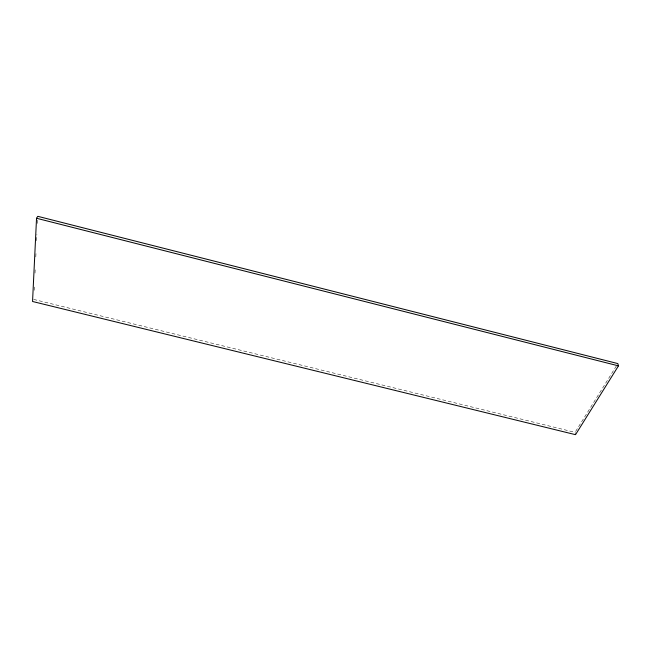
<?xml version="1.0" encoding="UTF-8"?>
<svg xmlns="http://www.w3.org/2000/svg" width="651" height="651" viewBox="0 0 651 651"><rect width="100%" height="100%" fill="white"/><g stroke="black" fill="none" stroke-linecap="round" stroke-linejoin="round"><path stroke-width="0.49" stroke-dasharray="3.25 2.44" d="M34.178 290.313L34.422 285.244M35.016 273.078L35.26 268.017M35.805 256.868L36.057 251.799M36.602 240.65L36.895 234.572M37.441 223.423L37.636 219.371M575.606 431.483L616.237 366.171M33.73 299.436L575.069 432.345L575.517 434.673"/><path stroke-width="0.98" d="M36.537 218.264L32.55 301.486L575.517 434.673L618.45 365.87L617.84 363.592L37.791 216.327L36.537 218.264L618.45 365.87"/></g></svg>
